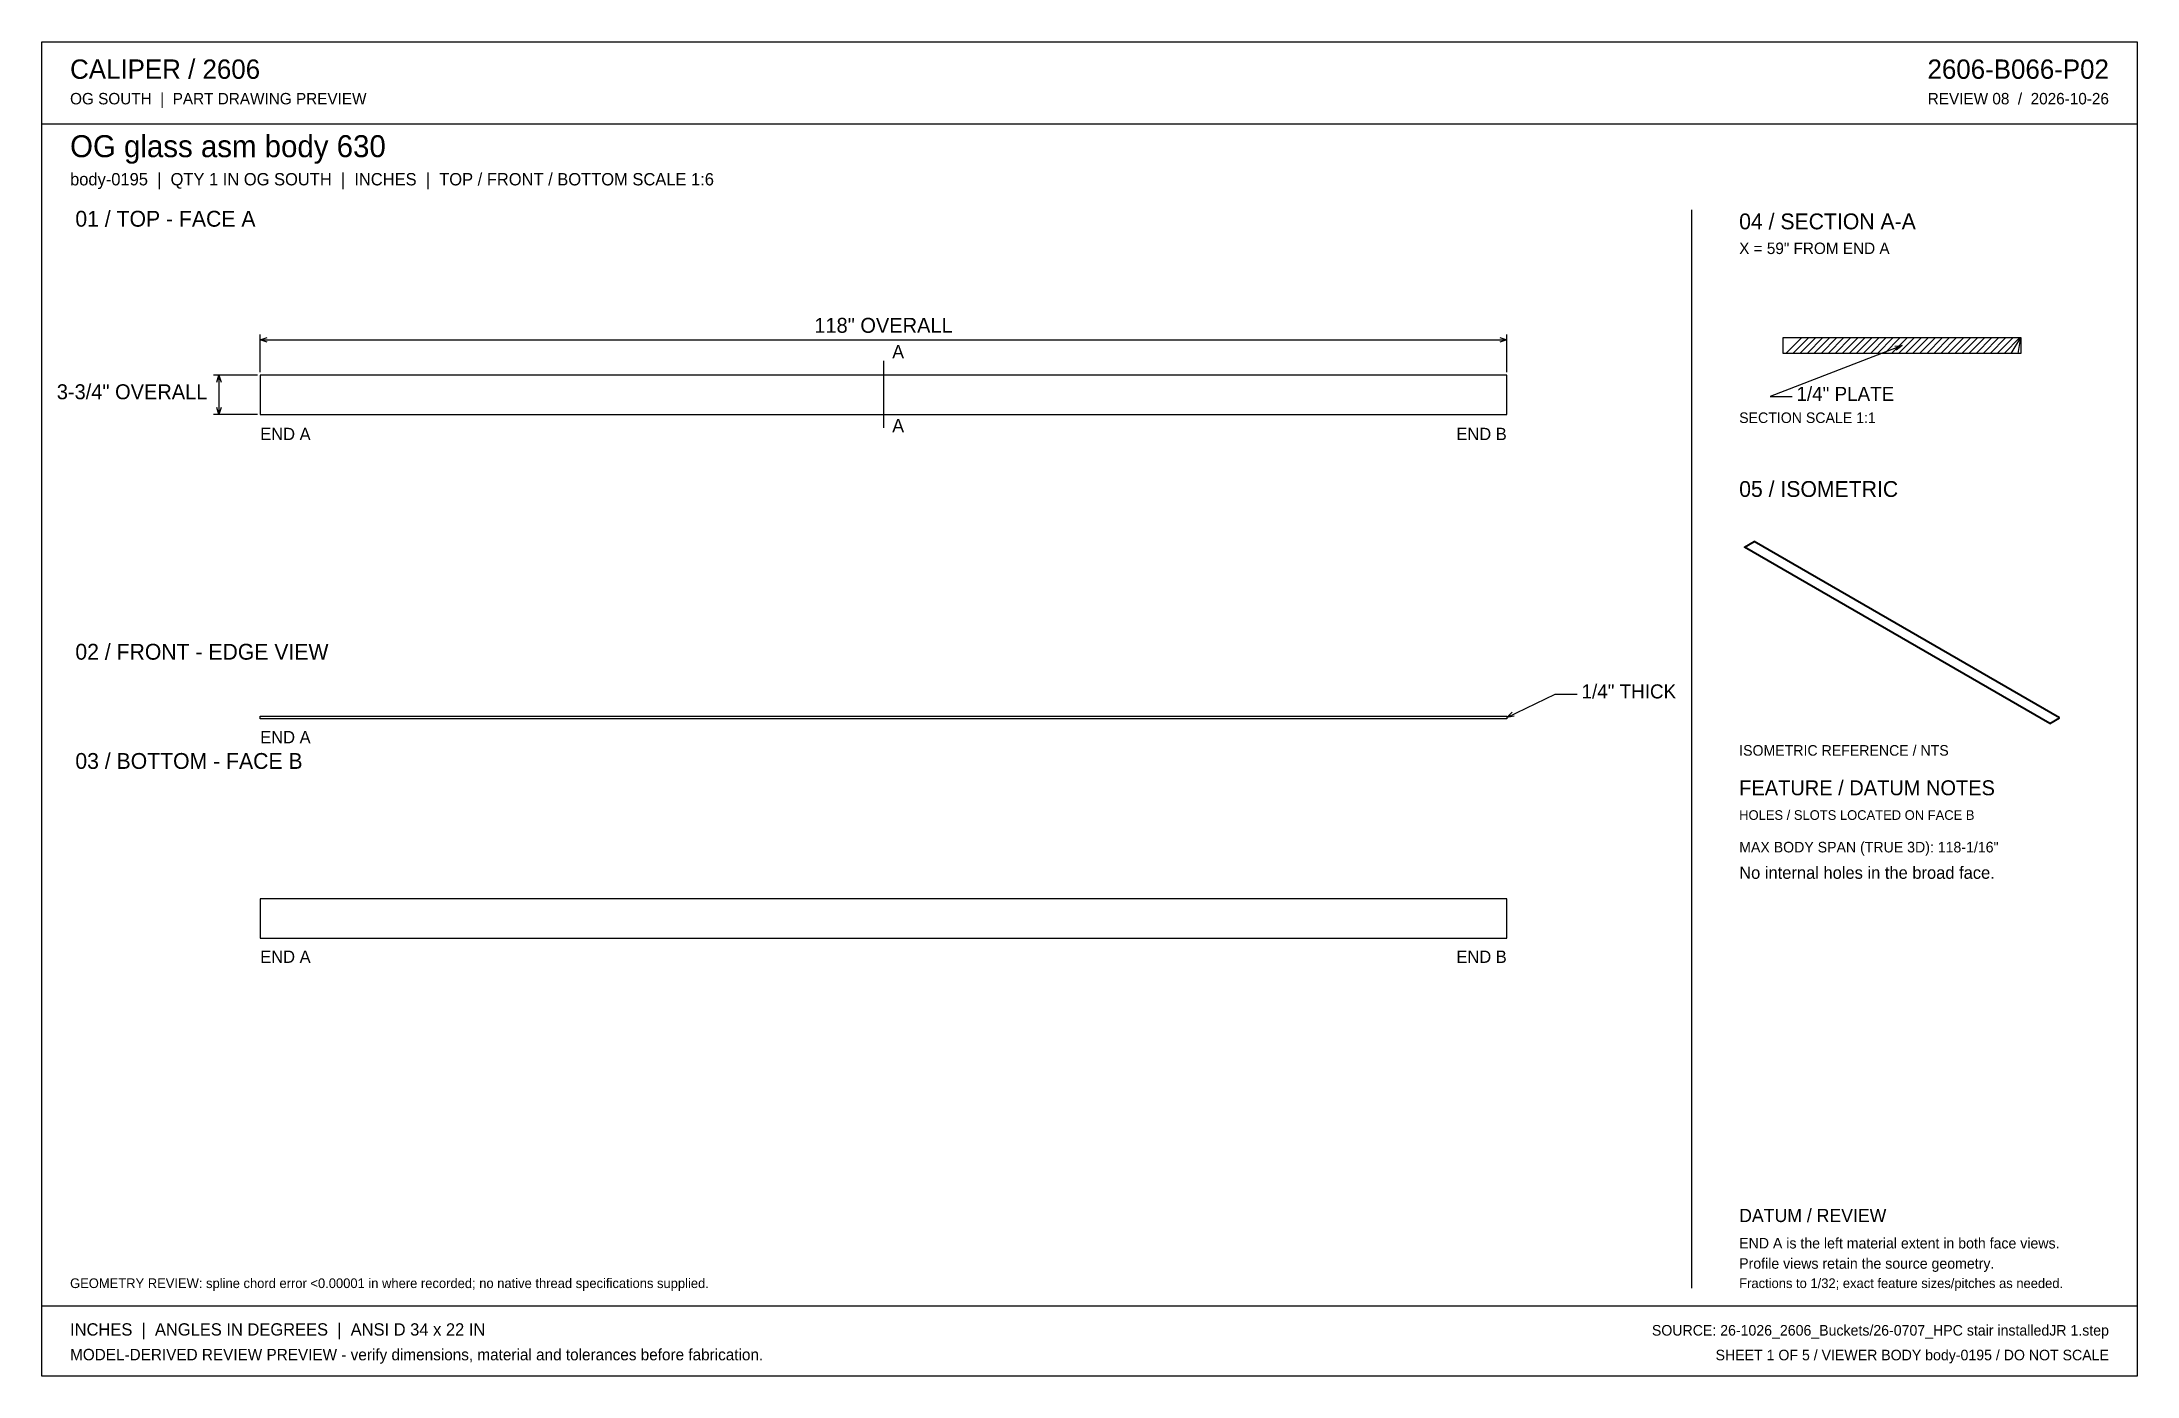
# Model space of a CAD drawing. Header units: inches. Extents: x 3 to 201, y 3 to 129.
import ezdxf
from ezdxf.enums import TextEntityAlignment as Align

# ---------------------------------------------------------------- set-up
doc = ezdxf.new("R2010")
doc.units = ezdxf.units.IN
doc.header["$MEASUREMENT"] = 0

msp = doc.modelspace()

# ---------------------------------------------------------------- linework, layer by layer
at = {"layer": 'ANNOTATION'}
for p, q in [((23.5, 97.88), (23.5, 101.46)), ((23.5, 100.96), (24.17, 101.17)), ((140.83, 101.17), (141.5, 100.96)), ((141.5, 97.88), (141.5, 101.46)), ((23.5, 100.96), (141.5, 100.96)), ((24.17, 100.75), (23.5, 100.96)), ((141.5, 100.96), (140.83, 100.75)), ((178.92, 100.42), (166.42, 95.58)), ((178.22, 100.37), (178.92, 100.42)), ((178.92, 100.42), (178.37, 99.98)), ((23.25, 97.62), (19.08, 97.62)), ((19.38, 96.96), (19.58, 97.62)), ((19.58, 97.62), (19.58, 93.88)), ((19.58, 97.62), (19.79, 96.96)), ((82.5, 98.96), (82.5, 92.62)), ((166.42, 95.58), (168.5, 95.58)), ((23.25, 93.88), (19.08, 93.88)), ((19.58, 93.88), (19.38, 94.54)), ((19.79, 94.54), (19.58, 93.88)), ((141.5, 65.21), (146.08, 67.42)), ((141.5, 65.21), (142.01, 65.69)), ((146.08, 67.42), (148.17, 67.42)), ((142.19, 65.31), (141.5, 65.21))]:
    msp.add_line(p, q, dxfattribs=at)
at = {"layer": 'OUTLINE'}
for p, q in [((2.83, 129.17), (201.17, 129.17)), ((2.83, 2.83), (2.83, 129.17)), ((201.17, 129.17), (201.17, 2.83)), ((2.83, 121.42), (201.17, 121.42)), ((159, 113.25), (159, 11.17)), ((167.67, 101.17), (190.17, 101.17)), ((167.67, 99.67), (167.67, 101.17)), ((167.92, 99.67), (169.42, 101.17)), ((168.58, 99.67), (170.08, 101.17)), ((169.25, 99.67), (170.75, 101.17)), ((169.92, 99.67), (171.42, 101.17)), ((170.58, 99.67), (172.08, 101.17)), ((171.25, 99.67), (172.75, 101.17)), ((171.92, 99.67), (173.42, 101.17)), ((172.58, 99.67), (174.08, 101.17)), ((173.25, 99.67), (174.75, 101.17)), ((173.92, 99.67), (175.42, 101.17)), ((174.58, 99.67), (176.08, 101.17)), ((175.25, 99.67), (176.75, 101.17)), ((175.92, 99.67), (177.42, 101.17)), ((176.58, 99.67), (178.08, 101.17)), ((177.25, 99.67), (178.75, 101.17)), ((177.92, 99.67), (179.42, 101.17)), ((178.58, 99.67), (180.08, 101.17)), ((179.25, 99.67), (180.75, 101.17)), ((179.92, 99.67), (181.42, 101.17)), ((180.58, 99.67), (182.08, 101.17)), ((181.25, 99.67), (182.75, 101.17)), ((181.92, 99.67), (183.42, 101.17)), ((182.58, 99.67), (184.08, 101.17)), ((183.25, 99.67), (184.75, 101.17)), ((183.92, 99.67), (185.42, 101.17)), ((184.58, 99.67), (186.08, 101.17)), ((185.25, 99.67), (186.75, 101.17)), ((185.92, 99.67), (187.42, 101.17)), ((186.58, 99.67), (188.08, 101.17)), ((187.25, 99.67), (188.75, 101.17)), ((187.92, 99.67), (189.42, 101.17)), ((188.58, 99.67), (190.08, 101.17)), ((189.25, 99.67), (190.17, 101.17)), ((189.92, 99.67), (190.17, 101.17)), ((190.17, 101.17), (190.17, 99.67)), ((190.17, 99.67), (167.67, 99.67)), ((23.5, 97.62), (23.5, 93.88)), ((141.5, 97.62), (23.5, 97.62)), ((141.5, 93.88), (141.5, 97.62)), ((23.5, 93.88), (141.5, 93.88)), ((164, 81.37), (164.92, 81.9)), ((164, 81.3), (164.92, 81.83)), ((164, 81.3), (164, 81.37)), ((192.91, 64.67), (164, 81.37)), ((193.83, 65.2), (164.92, 81.9)), ((164.92, 81.83), (164.92, 81.9)), ((193.83, 65.13), (164.92, 81.83)), ((192.91, 64.6), (164, 81.3)), ((23.5, 65.33), (141.5, 65.33)), ((23.5, 65.08), (23.5, 65.33)), ((141.5, 65.08), (23.5, 65.08)), ((141.5, 65.33), (141.5, 65.08)), ((192.91, 64.67), (193.83, 65.2)), ((192.91, 64.6), (193.83, 65.13)), ((192.91, 64.6), (192.91, 64.67)), ((193.83, 65.13), (193.83, 65.2)), ((23.5, 48.04), (23.5, 44.29)), ((141.5, 48.04), (23.5, 48.04)), ((141.5, 44.29), (141.5, 48.04)), ((23.5, 44.29), (141.5, 44.29)), ((2.83, 9.5), (201.17, 9.5)), ((201.17, 2.83), (2.83, 2.83))]:
    msp.add_line(p, q, dxfattribs=at)

# ---------------------------------------------------------------- texts
at = {"layer": 'ANNOTATION'}
for s, height, p in [('CALIPER / 2606', 1.8333, (5.5, 125.67)), ('OG SOUTH  |  PART DRAWING PREVIEW', 1.0833, (5.5, 123.25)), ('OG glass asm body 630', 2.0833, (5.5, 118.25)), ('body-0195  |  QTY 1 IN OG SOUTH  |  INCHES  |  TOP / FRONT / BOTTOM SCALE 1:6', 1.1667, (5.5, 115.58)), ('01 / TOP - FACE A', 1.5, (6, 111.67)), ('04 / SECTION A-A', 1.5, (163.5, 111.42)), ('X = 59" FROM END A', 1.0833, (163.5, 109.08)), ('A', 1.25, (83.33, 99.21)), ('1/4" PLATE', 1.333, (168.92, 95.17)), ('A', 1.25, (83.33, 92.21)), ('SECTION SCALE 1:1', 1, (163.5, 93.08)), ('END A', 1.167, (23.5, 91.46)), ('05 / ISOMETRIC', 1.5, (163.5, 86.08)), ('02 / FRONT - EDGE VIEW', 1.5, (6, 70.67)), ('1/4" THICK', 1.333, (148.58, 67)), ('END A', 1.167, (23.5, 62.75)), ('03 / BOTTOM - FACE B', 1.5, (6, 60.33)), ('ISOMETRIC REFERENCE / NTS', 1, (163.5, 61.58)), ('FEATURE / DATUM NOTES', 1.4167, (163.5, 57.83)), ('HOLES / SLOTS LOCATED ON FACE B', 0.9167, (163.5, 55.5)), ('MAX BODY SPAN (TRUE 3D): 118-1/16"', 1, (163.5, 52.42)), ('No internal holes in the broad face.', 1.1667, (163.5, 49.92)), ('END A', 1.167, (23.5, 41.96)), ('DATUM / REVIEW', 1.25, (163.5, 17.42)), ('END A is the left material extent in both face views.', 1, (163.5, 14.92)), ('Profile views retain the source geometry.', 1, (163.5, 13)), ('GEOMETRY REVIEW: spline chord error <0.00001 in where recorded; no native thread specifications supplied.', 0.91667, (5.5, 11.17)), ('Fractions to 1/32; exact feature sizes/pitches as needed.', 0.9167, (163.5, 11.17)), ('INCHES  |  ANGLES IN DEGREES  |  ANSI D 34 x 22 IN', 1.1667, (5.5, 6.67)), ('MODEL-DERIVED REVIEW PREVIEW - verify dimensions, material and tolerances before fabrication.', 1.0833, (5.5, 4.33))]:
    msp.add_text(s, height=height, dxfattribs=at).set_placement(p)
for s, height, p in [('2606-B066-P02', 1.8333, (198.5, 125.67)), ('REVIEW 08  /  2026-10-26', 1.0833, (198.5, 123.25)), ('3-3/4" OVERALL', 1.4167, (18.5, 95.33)), ('END B', 1.167, (141.5, 91.46)), ('END B', 1.167, (141.5, 41.96)), ('SOURCE: 26-1026_2606_Buckets/26-0707_HPC stair installedJR 1.step', 1, (198.5, 6.67)), ('SHEET 1 OF 5 / VIEWER BODY body-0195 / DO NOT SCALE', 1, (198.5, 4.33))]:
    msp.add_text(s, height=height, dxfattribs=at).set_placement(p, align=Align.RIGHT)
msp.add_text('118" OVERALL', height=1.4167, dxfattribs=at).set_placement((82.5, 101.62), align=Align.CENTER)

doc.saveas('drawing.dxf')
